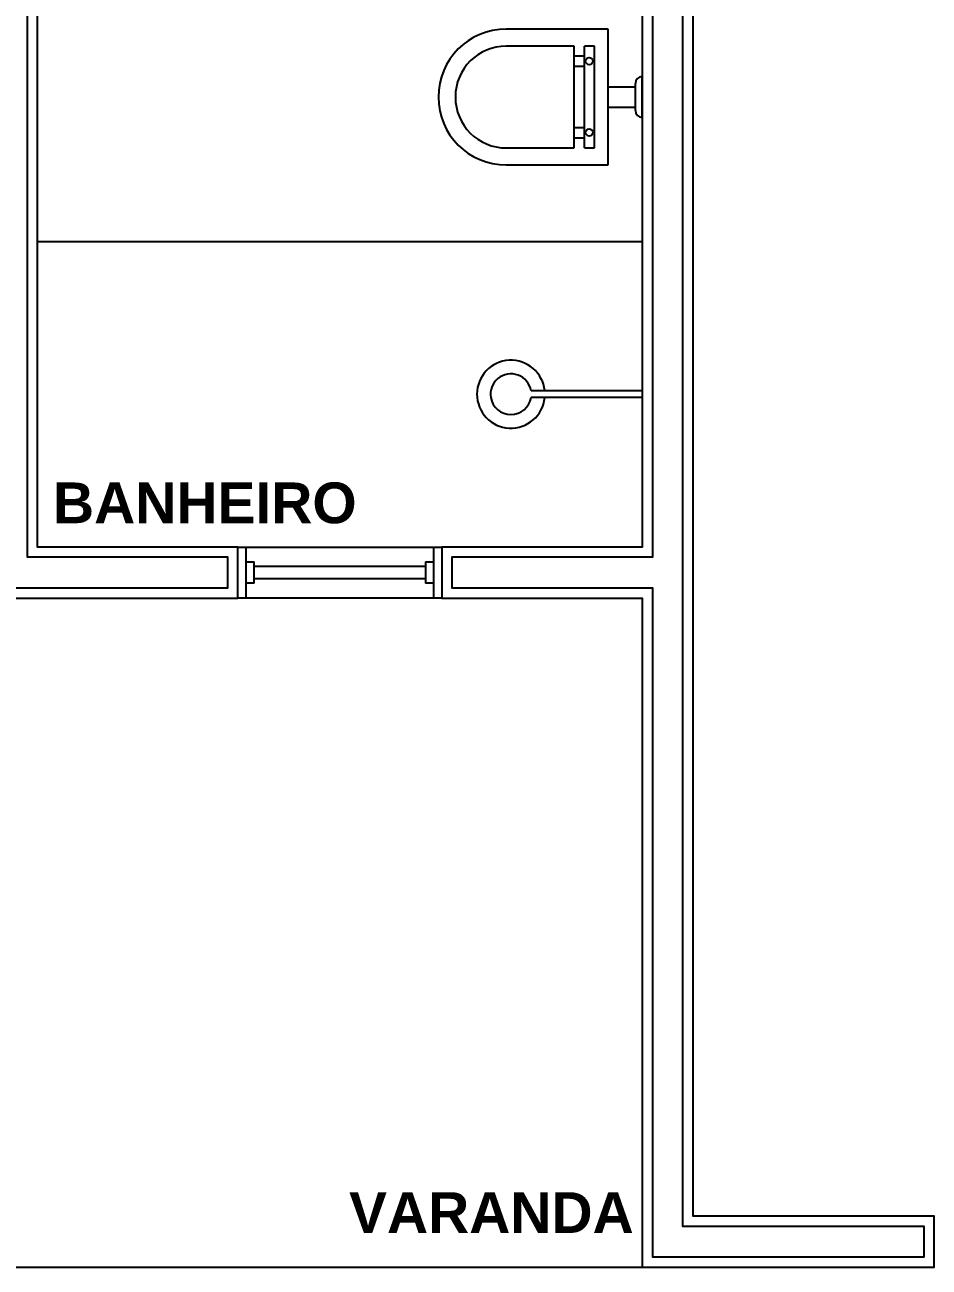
# Model space of a CAD drawing. Header units: millimetres. Extents: x 919107448 to 1838457809, y 576475876 to 1049404419.
# Drawn here: x 919227786.7 to 919228052.9, y 576496570.5 to 576496936.3 of the extents above; entities that cross this region are included whole.
import ezdxf

# ---------------------------------------------------------------- set-up
doc = ezdxf.new("R2010")
doc.units = ezdxf.units.MM
doc.layers.add('Arquitetura', color=253, linetype='Continuous')
doc.styles.add('R100', font='sasb____.pfb', dxfattribs={"height": 3})

# ---------------------------------------------------------------- blocks, each defined once
blk = doc.blocks.new('JAN')
at = {"layer": 'Arquitetura'}
for p, q in [((-50, -15), (-50, 0)), ((-50, 0), (50, 0)), ((-46, -15), (-46, 0)), ((46, 0), (46, -15)), ((50, 0), (50, -15)), ((-46, -4.375), (-42, -4.375)), ((-42, -10.625), (-42, -4.375)), ((-42, -5.625), (42, -5.625)), ((42, -4.375), (46, -4.375)), ((42, -4.375), (42, -10.625)), ((-42, -10.625), (-46, -10.625)), ((42, -9.375), (-42, -9.375)), ((46, -10.625), (42, -10.625)), ((50, -15), (-50, -15))]:
    blk.add_line(p, q, dxfattribs=at)
blk = doc.blocks.new('VASO')
at = {"layer": 'Arquitetura'}
for p, q in [((-20, 40), (-20, 10)), ((-15, 40), (-15, 20)), ((15, 20), (15, 40)), ((20, 10), (20, 40)), ((-15, 20), (15, 20)), ((-12, 20), (-12, 17)), ((-9, 20), (-9, 17)), ((9, 17), (9, 20)), ((12, 17), (12, 20)), ((-15, 17), (15, 17)), ((-15, 17), (-15, 14)), ((15, 14), (15, 17)), ((-15, 14), (15, 14)), ((-20, 10), (20, 10)), ((-3, 10), (-3, 2)), ((3, 10), (3, 2)), ((-6, 0), (6, 0)), ((-6, 0), (-6, 0)), ((-4, 2), (4, 2)), ((6, 0), (6, 0))]:
    blk.add_line(p, q, dxfattribs=at)
for centre in [(-10.42, 15.57), (10.58, 15.57)]:
    blk.add_circle(centre, 1.06, dxfattribs=at)
for centre, radius, start, end in [((0, 40), 20, 360, 180), ((0, 40), 15, 0, 180), ((-4, 0), 2, 90, 180), ((4, 0), 2, 0, 90)]:
    blk.add_arc(centre, radius, start, end, dxfattribs=at)
blk = doc.blocks.new('CHUV')
at = {"layer": 'Arquitetura'}
for p, q in [((0, 1), (32.72, 1)), ((0, -1), (0, 1)), ((0, -1), (32.72, -1))]:
    blk.add_line(p, q, dxfattribs=at)
for radius, start, end in [(10, 185.7392, 174.2608), (6, 9.5941, 170.4059), (6, 189.5941, 9.5941)]:
    blk.add_arc((38.63, 0), radius, start, end, dxfattribs=at)

msp = doc.modelspace()

# ---------------------------------------------------------------- linework, layer by layer
at = {"layer": 'Arquitetura'}
for p, q in [((919227790.42, 576496872.52), (919227968.42, 576496872.52)), ((919227500.42, 576496570.52), (919227968.42, 576496570.52))]:
    msp.add_line(p, q, dxfattribs=at)
for points in [[(919227983.42, 576497193.52), (919227968.42, 576497193.52), (919227968.42, 576497052.52), (919227874.42, 576497052.52), (919227874.42, 576497037.52), (919227874.42, 576497037.52), (919227874.42, 576497037.52), (919227968.42, 576497037.52), (919227968.42, 576496782.52), (919227909.42, 576496782.52), (919227909.42, 576496767.52), (919227968.42, 576496767.52), (919227968.42, 576496570.52), (919228054.42, 576496570.52), (919228054.42, 576496585.52), (919227983.42, 576496585.52)], [(919227980.42, 576497190.52), (919227971.42, 576497190.52), (919227971.42, 576497049.52), (919227877.42, 576497049.52), (919227877.42, 576497040.52), (919227877.42, 576497040.52), (919227877.42, 576497040.52), (919227971.42, 576497040.52), (919227971.42, 576496779.52), (919227912.42, 576496779.52), (919227912.42, 576496770.52), (919227971.42, 576496770.52), (919227971.42, 576496573.52), (919228051.42, 576496573.52), (919228051.42, 576496582.52), (919227980.42, 576496582.52)], [(919227800.42, 576497052.52), (919227775.42, 576497052.52), (919227775.42, 576496782.52), (919227737.92, 576496782.52), (919227737.92, 576496767.52), (919227849.42, 576496767.52), (919227849.42, 576496782.52), (919227790.42, 576496782.52), (919227790.42, 576497037.52), (919227800.42, 576497037.52), (919227800.42, 576497052.52)], [(919227787.42, 576497049.52), (919227778.42, 576497049.52), (919227778.42, 576496779.52), (919227740.92, 576496779.52), (919227740.92, 576496770.52), (919227846.42, 576496770.52), (919227846.42, 576496779.52), (919227787.42, 576496779.52), (919227787.42, 576497040.52), (919227797.42, 576497040.52), (919227797.42, 576497049.52)]]:
    msp.add_lwpolyline(points, close=True, dxfattribs=at)

# ---------------------------------------------------------------- block references
for name, p, rotation in [('VASO', (919227968.42, 576496915.02), 90), ('CHUV', (919227968.42, 576496827.52), 180)]:
    msp.add_blockref(name, p, dxfattribs=dict(at, rotation=rotation))
at = {"layer": 'Arquitetura', "xscale": 0.5999999999985448}
msp.add_blockref('JAN', (919227879.42, 576496782.52), dxfattribs=at)

# ---------------------------------------------------------------- texts
at = {"layer": 'Arquitetura', "style": 'R100'}
for s, p in [('BANHEIRO', (919227794.97, 576496789.54)), ('VARANDA', (919227882.12, 576496580.59))]:
    msp.add_text(s, height=12, dxfattribs=at).set_placement(p)

doc.saveas('drawing.dxf')
